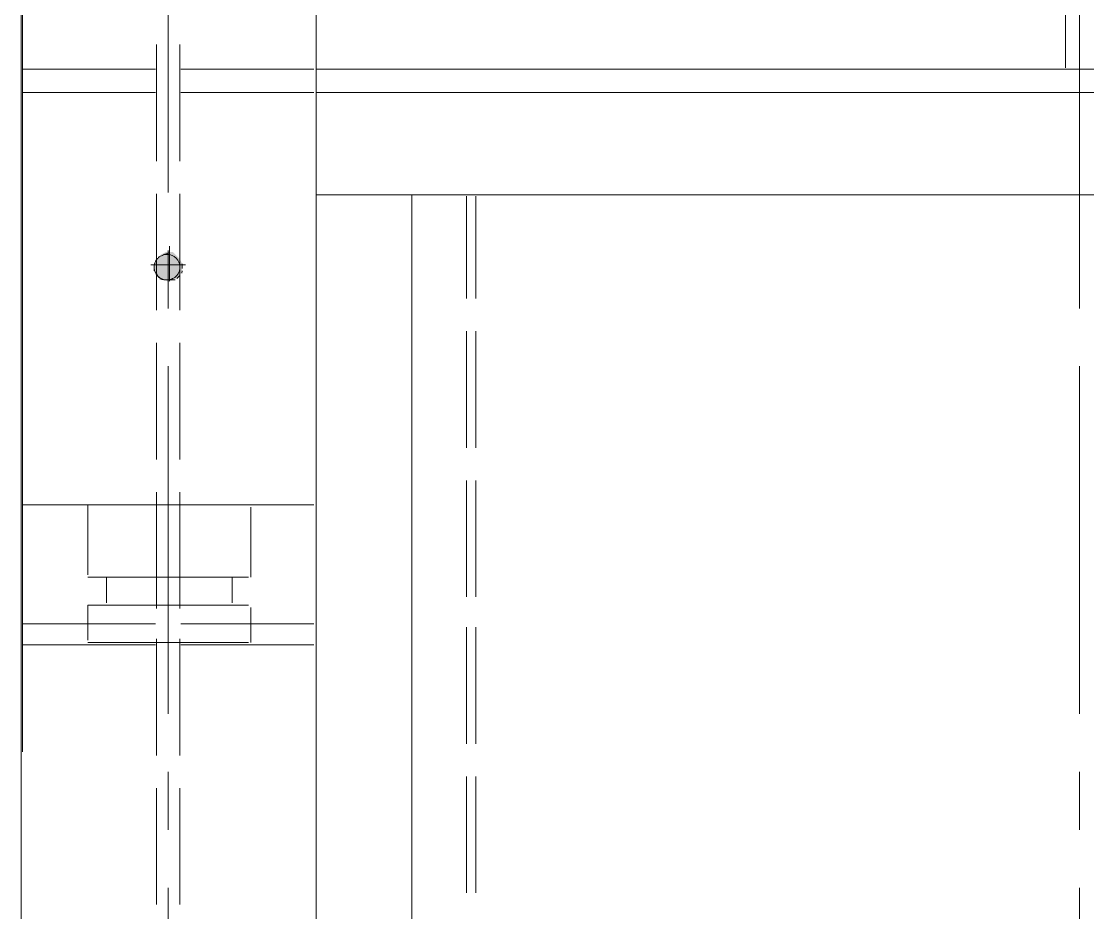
# Model space of a CAD drawing. Header units: millimetres. Extents: x 163705 to 1616509, y 81827 to 302547.
# Drawn here: x 195868 to 196453, y 146178 to 146667 of the extents above; entities that cross this region are included whole.
import ezdxf

# ---------------------------------------------------------------- set-up
doc = ezdxf.new("R2010")
doc.units = ezdxf.units.MM
doc.header["$LTSCALE"] = 10
doc.linetypes.add('CENTER2', pattern=[28.575, 19.05, -3.175, 3.175, -3.175])
doc.layers.add('1-中心线', color=1, linetype='CENTER2', lineweight=0)
doc.layers.add('1-设备轮廓', color=2, linetype='Continuous', lineweight=18)

# ---------------------------------------------------------------- blocks, each defined once
blk = doc.blocks.new('2PG0806-俯视图')
h = blk.add_hatch(color=256)
h.dxf.hatch_style = 1
h.paths.add_polyline_path([(2299.57, 1099.99), (2300.85, 1101.27), (2300.85, 1103.82), (2302.12, 1105.1), (2303.4, 1106.37), (2305.95, 1107.65), (2308.51, 1107.65), (2309.78, 1107.65), (2312.34, 1106.37), (2313.62, 1105.1), (2314.89, 1103.82), (2316.17, 1101.27), (2316.17, 1099.99), (2316.17, 1097.44), (2314.89, 1096.16), (2313.62, 1094.88), (2312.34, 1093.6), (2309.78, 1092.33), (2308.51, 1092.33), (2305.95, 1092.33), (2303.4, 1093.6), (2302.12, 1094.88), (2300.85, 1097.44)])
for p, q in [((2742.63, 1180.43), (349.85, 1180.43)), ((2042.29, 1179.79), (2581.11, 1179.79)), ((2101.02, 1179.79), (2101.02, 1107.01)), ((2112.51, 1179.79), (2112.51, 1107.01)), ((2177.63, 1179.79), (2177.63, 1020.19)), ((2467.47, 1179.79), (2178.91, 1179.79)), ((2403.63, 1179.79), (2403.63, 1107.01)), ((2416.4, 1179.79), (2416.4, 1107.01)), ((2102.3, 1144.04), (2102.3, 1055.94)), ((2122.73, 1144.04), (2103.58, 1144.04)), ((2122.73, 1144.04), (2122.73, 1055.94)), ((2138.05, 1144.04), (2138.05, 1055.94)), ((2177.63, 1144.04), (2139.33, 1144.04)), ((2138.05, 1133.82), (2124.01, 1133.82)), ((2022.5, 1106.37), (1958.66, 1106.37)), ((2104.22, 1106.37), (2040.37, 1106.37)), ((2184.66, 1106.37), (2120.81, 1106.37)), ((2266.37, 1106.37), (2202.53, 1106.37)), ((2348.09, 1106.37), (2284.25, 1106.37)), ((2300.85, 1102.54), (2301.55, 1104.52)), ((2302.12, 1105.1), (2304.89, 1106.59)), ((2305.95, 1107.65), (2307.23, 1107.65)), ((2308.51, 1107.65), (2309.92, 1107.51)), ((2309.15, 1109.56), (2309.15, 1090.41)), ((2311.06, 1106.37), (2312.48, 1106.23)), ((2313.62, 1105.1), (2314.32, 1103.12)), ((2429.81, 1106.37), (2365.97, 1106.37)), ((2319.36, 1099.35), (2300.21, 1099.35)), ((2300.85, 1096.16), (2300.85, 1098.71)), ((2309.78, 1099.99), (2311.06, 1099.99)), ((2314.89, 1102.54), (2315.76, 1099.12)), ((2022.5, 1093.6), (1958.66, 1093.6)), ((2104.22, 1093.6), (2040.37, 1093.6)), ((2101.02, 1092.97), (2101.02, 1020.19)), ((2112.51, 1092.97), (2112.51, 1020.19)), ((2184.66, 1093.6), (2120.81, 1093.6)), ((2266.37, 1093.6), (2202.53, 1093.6)), ((2348.09, 1093.6), (2284.25, 1093.6)), ((2303.4, 1093.6), (2301.75, 1095.25)), ((2305.95, 1092.33), (2304.54, 1092.47)), ((2429.81, 1093.6), (2365.97, 1093.6)), ((2403.63, 1092.97), (2403.63, 1020.19)), ((2416.4, 1092.97), (2416.4, 1020.19)), ((2309.78, 1092.33), (2307.23, 1092.33)), ((2138.05, 1064.88), (2124.01, 1064.88)), ((2102.3, 1054.66), (2121.45, 1054.66)), ((2138.05, 1054.66), (2176.36, 1054.66)), ((2743.27, 1018.91), (348.57, 1018.91)), ((2042.29, 1018.91), (2576, 1018.91)), ((2177.63, 1018.91), (2466.2, 1018.91)), ((2347.45, 1018.91), (2347.45, 234.94)), ((2403.63, 1018.91), (2403.63, 181.31)), ((2416.4, 1018.91), (2416.4, 181.31)), ((2347.45, 966.56), (507.54, 966.56)), ((2028.88, 936.55), (1965.04, 936.55)), ((2110.6, 936.55), (2046.76, 936.55)), ((2191.04, 936.55), (2127.2, 936.55)), ((2272.76, 936.55), (2208.92, 936.55)), ((2346.81, 936.55), (2290.63, 936.55)), ((2028.88, 931.45), (1965.04, 931.45)), ((2110.6, 931.45), (2046.76, 931.45)), ((2191.04, 931.45), (2127.2, 931.45)), ((2272.76, 931.45), (2208.92, 931.45)), ((2346.81, 931.45), (2290.63, 931.45)), ((2479.6, 608.41), (2417.04, 608.41)), ((2438.74, 600.75), (2309.78, 600.75))]:
    blk.add_line(p, q)
for points in [[(2307.47, 1107.64), (2306.99, 1107.6), (2306.52, 1107.52), (2306.06, 1107.42), (2305.62, 1107.28), (2305.18, 1107.12), (2304.77, 1106.93), (2304.37, 1106.72), (2303.98, 1106.48), (2303.61, 1106.22), (2303.26, 1105.93), (2302.93, 1105.63), (2302.63, 1105.3), (2302.34, 1104.95), (2302.07, 1104.59), (2301.83, 1104.21), (2301.61, 1103.82), (2301.42, 1103.41), (2301.25, 1102.98), (2301.11, 1102.55), (2301, 1102.1), (2300.92, 1101.64), (2300.87, 1101.18), (2300.85, 1100.7), (2300.86, 1100.22)], [(2314.88, 1101.03), (2314.84, 1101.51), (2314.76, 1101.98), (2314.66, 1102.44), (2314.52, 1102.88), (2314.36, 1103.31), (2314.17, 1103.73), (2313.96, 1104.13), (2313.72, 1104.52), (2313.46, 1104.88), (2313.17, 1105.23), (2312.87, 1105.56), (2312.54, 1105.87), (2312.2, 1106.16), (2311.83, 1106.43), (2311.46, 1106.67), (2311.06, 1106.89), (2310.65, 1107.08), (2310.23, 1107.25), (2309.79, 1107.38), (2309.34, 1107.5), (2308.89, 1107.58), (2308.42, 1107.63), (2307.95, 1107.65), (2307.47, 1107.64)], [(2300.88, 1100.22), (2300.92, 1099.74), (2300.99, 1099.27), (2301.1, 1098.82), (2301.23, 1098.37), (2301.39, 1097.94), (2301.58, 1097.53), (2301.79, 1097.12), (2302.03, 1096.74), (2302.29, 1096.37), (2302.57, 1096.02), (2302.87, 1095.69), (2303.2, 1095.38), (2303.54, 1095.09), (2303.91, 1094.83), (2304.29, 1094.59), (2304.68, 1094.37), (2305.09, 1094.18), (2305.51, 1094.01), (2305.95, 1093.87), (2306.4, 1093.76), (2306.85, 1093.68), (2307.32, 1093.62), (2307.79, 1093.6), (2308.27, 1093.62)], [(2308.27, 1093.62), (2308.75, 1093.66), (2309.22, 1093.73), (2309.68, 1093.84), (2310.12, 1093.97), (2310.56, 1094.14), (2310.97, 1094.32), (2311.37, 1094.54), (2311.76, 1094.78), (2312.13, 1095.04), (2312.47, 1095.32), (2312.8, 1095.63), (2313.11, 1095.95), (2313.4, 1096.3), (2313.67, 1096.66), (2313.91, 1097.04), (2314.13, 1097.44), (2314.32, 1097.85), (2314.49, 1098.27), (2314.63, 1098.71), (2314.74, 1099.15), (2314.82, 1099.61), (2314.87, 1100.08), (2314.89, 1100.55), (2314.88, 1101.03)]]:
    blk.add_lwpolyline(points)
at = {"layer": '1-中心线'}
for p, q in [((348.57, 1099.99), (2731.14, 1099.99)), ((348.57, 600.75), (3023.53, 600.75))]:
    blk.add_line(p, q, dxfattribs=at)
blk = doc.blocks.new('A$C1db492d9')
at = {"layer": '1-设备轮廓', "rotation": 90}
blk.add_blockref('2PG0806-俯视图', (5021.07, 564.46), dxfattribs=at)

msp = doc.modelspace()

# ---------------------------------------------------------------- block references
msp.add_blockref('A$C1db492d9', (192027.833, 143659.632))

doc.saveas('drawing.dxf')
